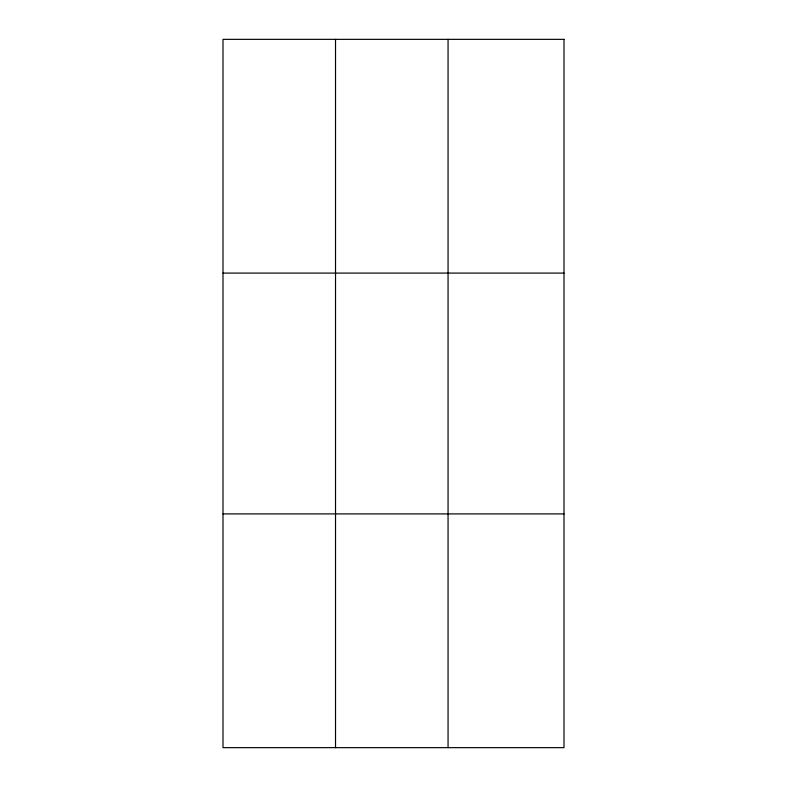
<?xml version="1.0" encoding="UTF-8"?>
<svg xmlns="http://www.w3.org/2000/svg" width="787" height="787" viewBox="0 0 787 787"><rect width="100%" height="100%" fill="white"/><g stroke="black" fill="none" stroke-linecap="round" stroke-linejoin="round"><path stroke-width="1.18" d="M335.528 39.35L335.528 747.65M448.059 39.35L448.059 747.65M222.996 273.089L564.004 273.089M222.996 513.911L564.004 513.911M564.004 39.35L564.004 747.65L222.996 747.65L222.996 39.35L564.004 39.35"/></g></svg>
